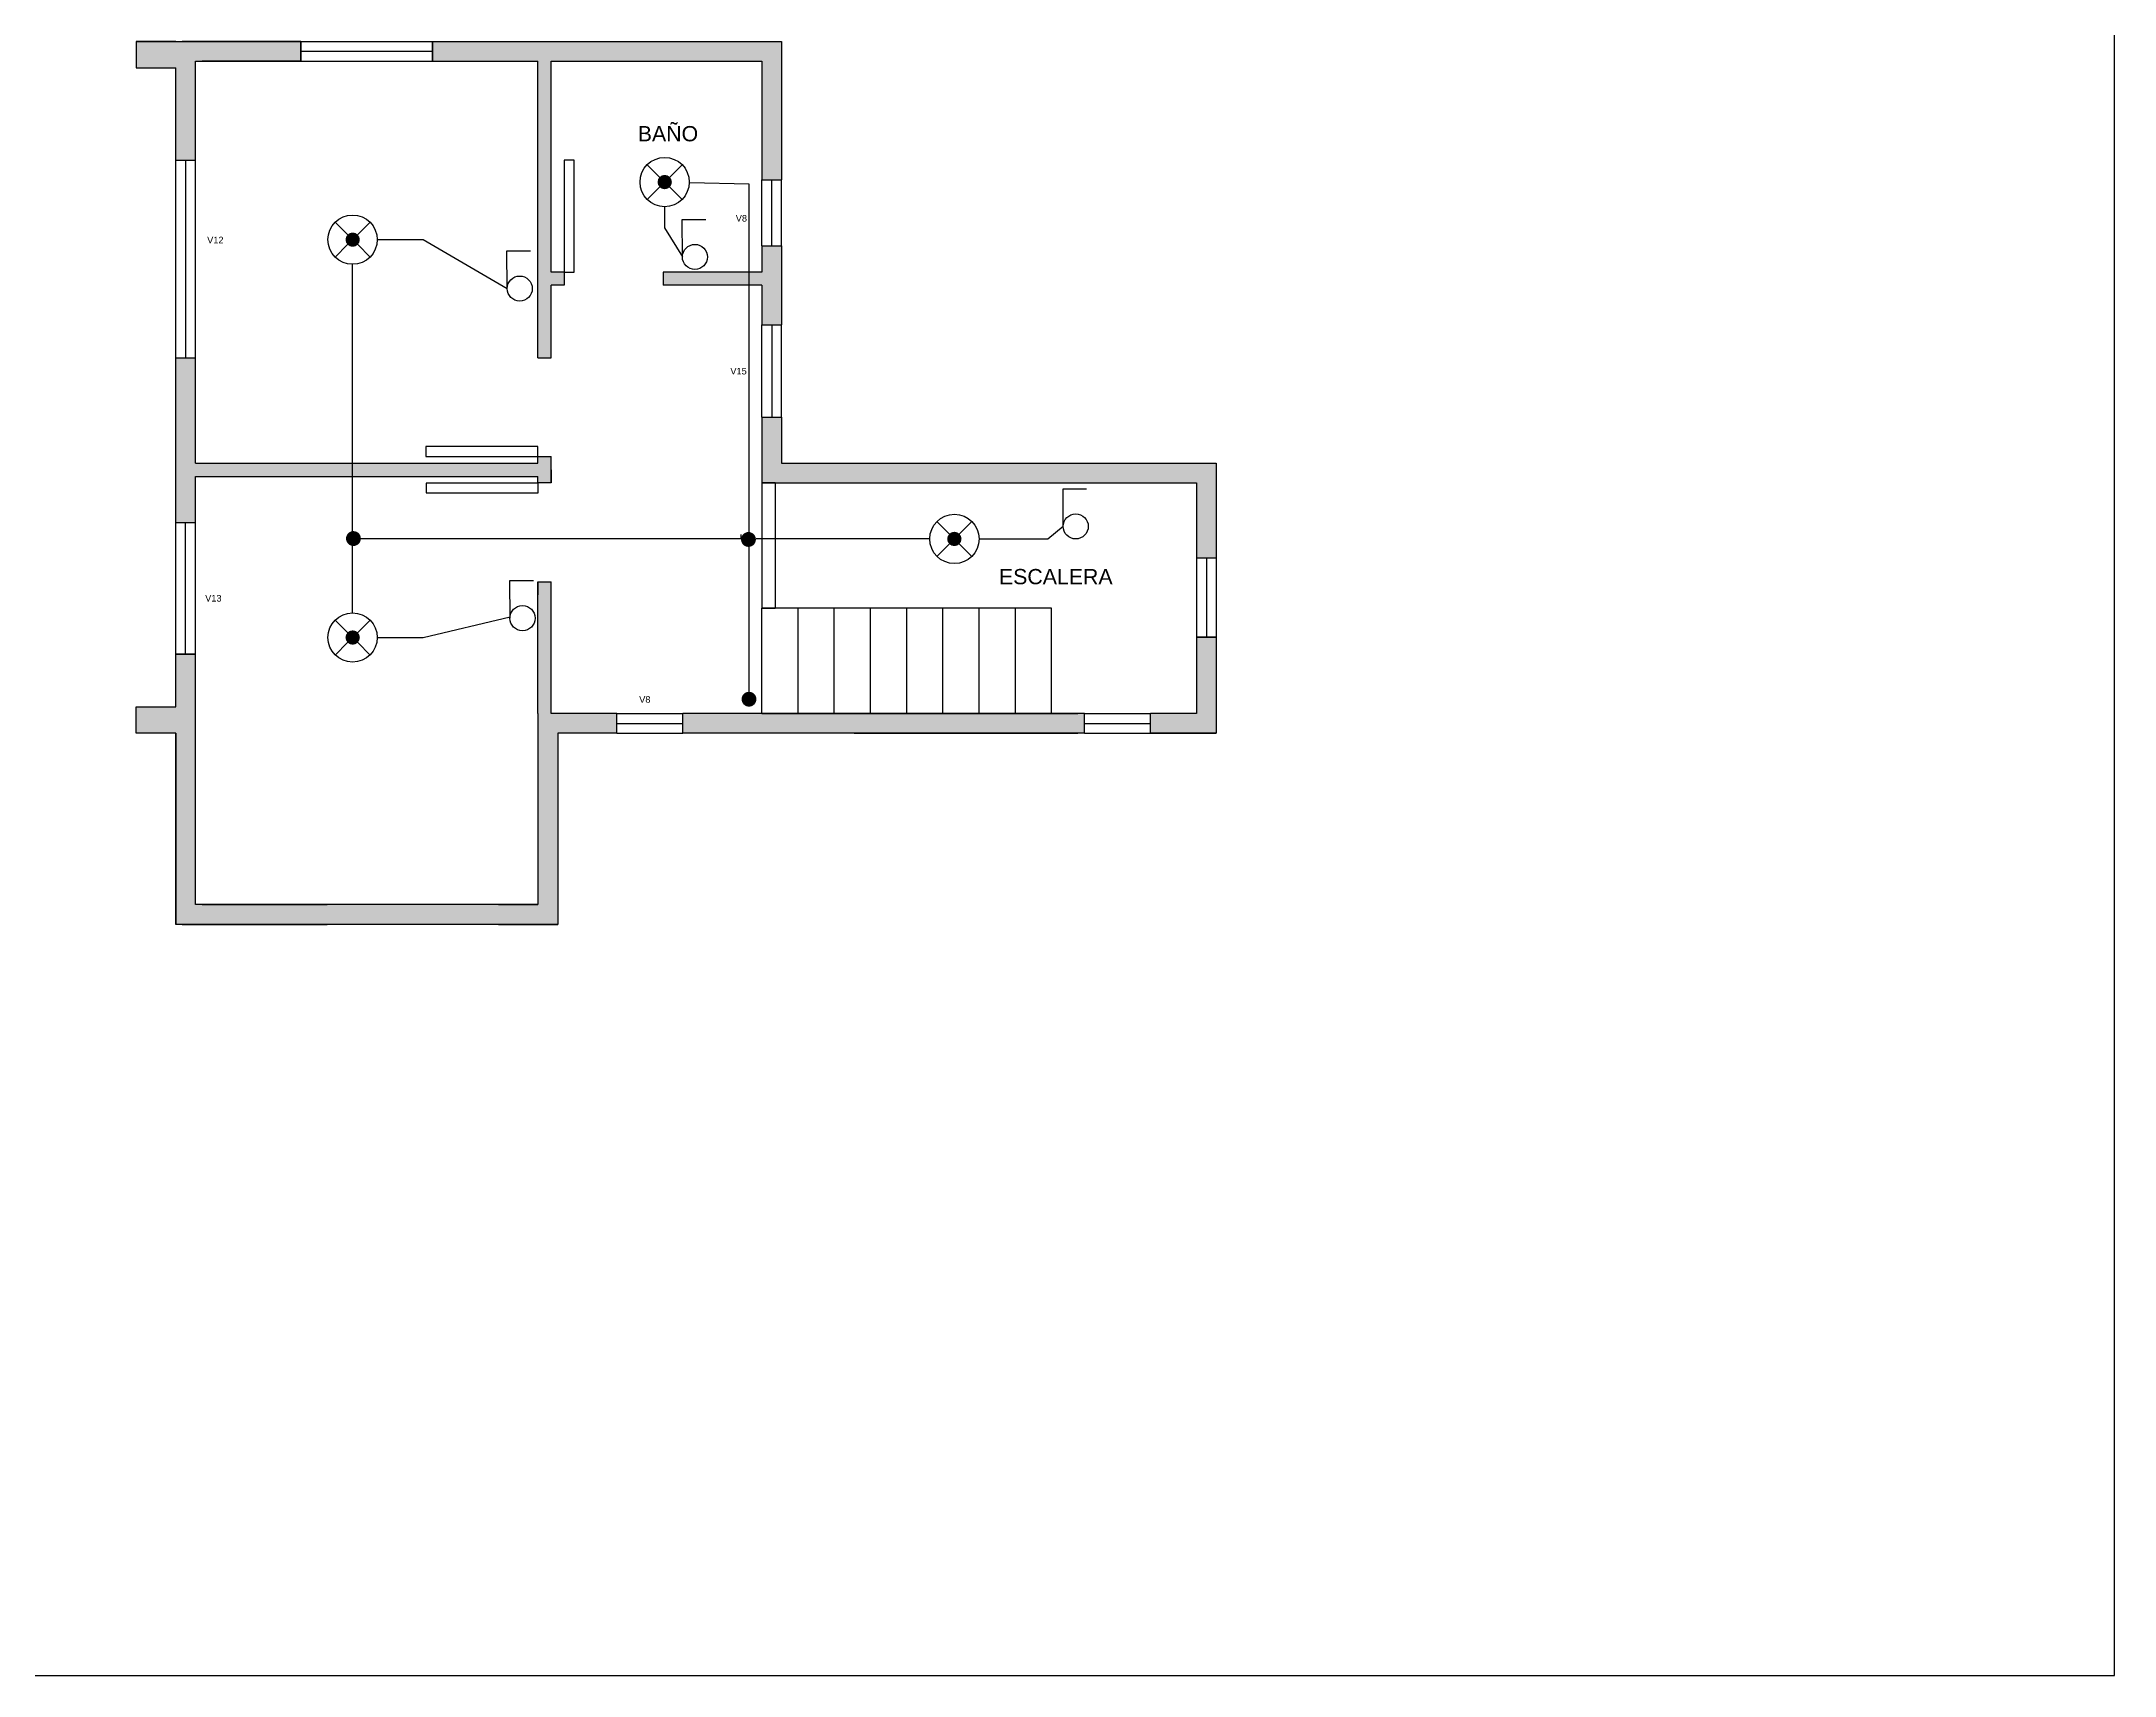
# Model space of a CAD drawing. Header units: metres. Extents: x 7321.5 to 7353, y 14887 to 14910.2.
# Drawn here: x 7337.24 to 7352.97, y 14886.97 to 14899.37 of the extents above; entities that cross this region are included whole.
import ezdxf

# ---------------------------------------------------------------- set-up
doc = ezdxf.new("R2010")
doc.units = ezdxf.units.M
doc.header["$LTSCALE"] = 0.006
doc.layers.add('1- Circuito C1 Alumbrado', color=80, linetype='Continuous')
doc.layers.add('7- Simbologia', color=7, linetype='Continuous')
for name, color, linetype, lineweight in [('5- Arquitectura', 250, 'Continuous', 30), ('6- Puertas y Ventanas', 151, 'Continuous', 20), ('8- Textos', 50, 'Continuous', 20)]:
    doc.layers.add(name, color=color, linetype=linetype, lineweight=lineweight)
doc.styles.get("Standard").update_dxf_attribs({"font": 'arial.ttf'})

msp = doc.modelspace()

# ---------------------------------------------------------------- hatches: boundary and pattern name
at = {"layer": '1- Circuito C1 Alumbrado'}
h = msp.add_hatch(color=0, dxfattribs=at)
h.dxf.hatch_style = 1
h.paths.add_polyline_path([(7341.913, 14898.305, 1), (7342.022, 14898.305, 1)])
h = msp.add_hatch(color=0, dxfattribs=at)
h.dxf.hatch_style = 1
h.paths.add_polyline_path([(7339.544, 14897.868, 1), (7339.653, 14897.868, 1)])
h = msp.add_hatch(color=0, dxfattribs=at)
h.dxf.hatch_style = 1
h.paths.add_polyline_path([(7344.112, 14895.597, 1), (7344.221, 14895.597, 1)])
h = msp.add_hatch(color=0, dxfattribs=at)
h.dxf.hatch_style = 1
h.paths.add_polyline_path([(7339.544, 14894.849, 1), (7339.653, 14894.849, 1)])
at = {"layer": '5- Arquitectura', "true_color": 0x636466}
h = msp.add_hatch(color=251, dxfattribs=at)
h.dxf.hatch_style = 1
h.paths.add_polyline_path([(7342.705, 14897.522), (7342.705, 14897.222), (7342.855, 14897.222), (7342.855, 14897.822), (7342.705, 14897.822), (7342.705, 14897.622), (7341.955, 14897.622), (7341.955, 14897.522)], flags=0)
h.paths.add_polyline_path([(7340.205, 14899.372), (7340.205, 14899.222), (7341.005, 14899.222), (7341.005, 14896.972), (7341.105, 14896.972), (7341.105, 14897.522), (7341.205, 14897.522), (7341.205, 14897.622), (7341.105, 14897.622), (7341.105, 14899.222), (7342.705, 14899.222), (7342.705, 14898.322), (7342.855, 14898.322), (7342.855, 14899.372)])
h.paths.add_polyline_path([(7338.255, 14899.172), (7338.255, 14898.472), (7338.405, 14898.472), (7338.405, 14899.222), (7339.205, 14899.222), (7339.205, 14899.372), (7337.955, 14899.372), (7337.955, 14899.172)])
h = msp.add_hatch(color=251, dxfattribs=at)
h.dxf.hatch_style = 1
h.paths.add_polyline_path([(7342.705, 14897.222), (7342.855, 14897.222), (7342.855, 14897.822), (7342.705, 14897.822), (7342.705, 14897.622), (7341.955, 14897.622), (7341.955, 14897.522), (7342.705, 14897.522)])
h = msp.add_hatch(color=251, dxfattribs=at)
h.dxf.hatch_style = 1
h.paths.add_polyline_path([(7338.255, 14895.722), (7338.405, 14895.722), (7338.405, 14895.972), (7338.405, 14896.072), (7341.005, 14896.072), (7341.005, 14896.022), (7341.105, 14896.022), (7341.105, 14896.122), (7341.105, 14896.222), (7341.005, 14896.222), (7341.005, 14896.172), (7338.405, 14896.172), (7338.405, 14896.972), (7338.255, 14896.972)])
h.paths.add_polyline_path([(7342.855, 14896.522), (7342.705, 14896.522), (7342.705, 14896.022), (7342.805, 14896.022), (7346.005, 14896.022), (7346.005, 14895.452), (7346.155, 14895.452), (7346.155, 14896.172), (7342.855, 14896.172)])
h.paths.add_polyline_path([(7345.155, 14894.122), (7345.155, 14894.272), (7342.105, 14894.272), (7342.105, 14894.122)])
h.paths.add_polyline_path([(7346.155, 14894.122), (7346.155, 14894.852), (7346.005, 14894.852), (7346.005, 14894.272), (7345.655, 14894.272), (7345.655, 14894.122)])
h.paths.add_polyline_path([(7341.605, 14894.122), (7341.605, 14894.272), (7341.105, 14894.272), (7341.105, 14895.272), (7341.005, 14895.272), (7341.005, 14895.172), (7341.005, 14894.272), (7341.005, 14892.822), (7338.405, 14892.822), (7338.405, 14894.122), (7338.405, 14894.272), (7338.405, 14894.722), (7338.255, 14894.722), (7338.255, 14894.322), (7337.955, 14894.322), (7337.955, 14894.122), (7338.255, 14894.122), (7338.255, 14892.672), (7341.155, 14892.672), (7341.155, 14894.122)])
at = {"layer": '7- Simbologia'}
h = msp.add_hatch(color=0, dxfattribs=at)
h.dxf.hatch_style = 1
h.paths.add_polyline_path([(7339.548, 14895.6, 1), (7339.661, 14895.6, 1)])
h = msp.add_hatch(color=0, dxfattribs=at)
h.dxf.hatch_style = 1
h.paths.add_polyline_path([(7342.547, 14895.593, 1), (7342.66, 14895.593, 1)])
h = msp.add_hatch(color=0, dxfattribs=at)
h.dxf.hatch_style = 1
edge = h.paths.add_edge_path()
edge.add_line((7342.661, 14895.597), (7342.661, 14895.582))
edge.add_arc((7342.604, 14895.59), 0.0566, 352.2914, 367.7086)
h = msp.add_hatch(color=0, dxfattribs=at)
h.dxf.hatch_style = 1
h.paths.add_polyline_path([(7342.551, 14894.381, 1), (7342.664, 14894.381, 1)])

# ---------------------------------------------------------------- linework, layer by layer
msp.add_lwpolyline([(7321.497, 14886.973), (7352.975, 14886.973), (7352.975, 14910.159), (7321.497, 14910.159)], close=True)
at = {"layer": '1- Circuito C1 Alumbrado', "color": 3}
for p, q in [((7341.835, 14898.437), (7341.929, 14898.343)), ((7342.006, 14898.343), (7342.1, 14898.437)), ((7341.835, 14898.172), (7341.929, 14898.266)), ((7342.006, 14898.266), (7342.1, 14898.172)), ((7339.466, 14898.001), (7339.56, 14897.907)), ((7339.637, 14897.907), (7339.731, 14898.001)), ((7339.466, 14897.736), (7339.56, 14897.83)), ((7339.637, 14897.83), (7339.731, 14897.736)), ((7344.034, 14895.729), (7344.128, 14895.635)), ((7344.205, 14895.635), (7344.299, 14895.729)), ((7344.034, 14895.464), (7344.128, 14895.558)), ((7344.205, 14895.558), (7344.299, 14895.464)), ((7339.466, 14894.981), (7339.56, 14894.887)), ((7339.637, 14894.887), (7339.731, 14894.981)), ((7339.466, 14894.716), (7339.56, 14894.81)), ((7339.637, 14894.81), (7339.731, 14894.716))]:
    msp.add_line(p, q, dxfattribs=at)
at = {"layer": '1- Circuito C1 Alumbrado'}
for p, q in [((7342.608, 14898.288), (7342.155, 14898.3)), ((7342.608, 14894.438), (7342.608, 14898.288)), ((7341.967, 14898.117), (7341.967, 14897.957)), ((7341.967, 14897.957), (7342.102, 14897.737)), ((7339.786, 14897.868), (7340.133, 14897.868)), ((7340.133, 14897.868), (7340.771, 14897.497)), ((7339.598, 14895.036), (7339.598, 14897.681)), ((7342.549, 14895.597), (7339.598, 14895.597)), ((7342.549, 14895.597), (7342.549, 14895.631)), ((7343.979, 14895.597), (7342.661, 14895.597)), ((7344.354, 14895.597), (7344.876, 14895.597)), ((7344.876, 14895.597), (7344.993, 14895.693)), ((7340.133, 14894.849), (7340.793, 14895.005)), ((7339.786, 14894.849), (7340.133, 14894.849))]:
    msp.add_line(p, q, dxfattribs=at)
at = {"layer": '1- Circuito C1 Alumbrado', "color": 3}
for centre in [(7341.967, 14898.305), (7339.598, 14897.868), (7344.167, 14895.597), (7339.598, 14894.849)]:
    msp.add_circle(centre, 0.187, dxfattribs=at)
at = {"layer": '5- Arquitectura'}
for p, q in [((7338.255, 14899.372), (7337.955, 14899.372)), ((7337.955, 14899.372), (7337.955, 14899.172)), ((7337.955, 14899.372), (7339.205, 14899.372)), ((7339.205, 14899.372), (7338.305, 14899.372)), ((7339.205, 14899.222), (7339.205, 14899.372)), ((7340.205, 14899.372), (7342.855, 14899.372)), ((7340.205, 14899.222), (7340.205, 14899.372)), ((7342.855, 14899.372), (7342.855, 14899.222)), ((7342.855, 14899.372), (7342.855, 14898.322)), ((7338.405, 14898.472), (7338.405, 14899.222)), ((7338.405, 14899.222), (7339.205, 14899.222)), ((7339.205, 14899.222), (7338.455, 14899.222)), ((7340.205, 14899.222), (7341.005, 14899.222)), ((7340.255, 14899.222), (7341.005, 14899.222)), ((7341.005, 14896.972), (7341.005, 14899.222)), ((7341.105, 14899.222), (7341.855, 14899.222)), ((7341.105, 14899.222), (7342.705, 14899.222)), ((7341.105, 14897.622), (7341.105, 14899.222)), ((7342.705, 14899.222), (7342.705, 14898.322)), ((7337.955, 14899.172), (7338.255, 14899.172)), ((7338.255, 14898.472), (7338.255, 14899.172)), ((7338.255, 14898.472), (7338.405, 14898.472)), ((7342.705, 14898.322), (7342.855, 14898.322)), ((7342.705, 14897.822), (7342.705, 14897.622)), ((7342.705, 14897.822), (7342.855, 14897.822)), ((7342.855, 14897.822), (7342.855, 14897.222)), ((7341.205, 14897.622), (7341.105, 14897.622)), ((7341.205, 14897.622), (7341.205, 14897.522)), ((7342.705, 14897.622), (7341.955, 14897.622)), ((7341.955, 14897.622), (7341.955, 14897.522)), ((7341.105, 14896.972), (7341.105, 14897.522)), ((7341.205, 14897.522), (7341.105, 14897.522)), ((7342.705, 14897.522), (7341.955, 14897.522)), ((7342.705, 14897.522), (7342.705, 14897.222)), ((7342.705, 14897.222), (7342.855, 14897.222)), ((7338.255, 14895.722), (7338.255, 14896.972)), ((7338.255, 14895.722), (7338.255, 14896.972)), ((7338.255, 14896.972), (7338.405, 14896.972)), ((7338.405, 14896.172), (7338.405, 14896.972)), ((7341.005, 14896.972), (7341.105, 14896.972)), ((7342.705, 14896.522), (7342.705, 14896.022)), ((7342.705, 14896.522), (7342.855, 14896.522)), ((7342.855, 14896.522), (7342.855, 14896.172)), ((7342.855, 14896.522), (7342.855, 14896.172)), ((7341.005, 14896.172), (7341.005, 14896.222)), ((7341.005, 14896.222), (7341.105, 14896.222)), ((7341.105, 14896.022), (7341.105, 14896.222)), ((7341.105, 14896.122), (7341.105, 14896.222)), ((7341.105, 14896.122), (7341.105, 14896.222)), ((7338.405, 14896.172), (7341.005, 14896.172)), ((7338.405, 14895.972), (7338.405, 14896.072)), ((7338.405, 14896.072), (7341.005, 14896.072)), ((7341.005, 14896.022), (7341.005, 14896.072)), ((7341.105, 14896.122), (7341.105, 14896.022)), ((7341.105, 14896.122), (7341.105, 14896.022)), ((7342.855, 14896.172), (7346.155, 14896.172)), ((7346.155, 14896.172), (7346.155, 14895.452)), ((7338.405, 14895.722), (7338.405, 14895.972)), ((7341.105, 14896.022), (7341.005, 14896.022)), ((7342.705, 14896.022), (7346.005, 14896.022)), ((7342.805, 14896.022), (7342.705, 14896.022)), ((7342.705, 14896.022), (7342.805, 14896.022)), ((7346.005, 14896.022), (7346.005, 14895.452)), ((7338.255, 14895.722), (7338.405, 14895.722)), ((7346.155, 14895.452), (7346.005, 14895.452)), ((7341.005, 14894.272), (7341.005, 14895.272)), ((7341.005, 14895.272), (7341.005, 14895.172)), ((7341.005, 14895.272), (7341.105, 14895.272)), ((7341.105, 14894.272), (7341.105, 14895.272)), ((7346.005, 14894.852), (7346.005, 14894.272)), ((7346.005, 14894.852), (7346.155, 14894.852)), ((7346.155, 14894.852), (7346.155, 14894.272)), ((7346.155, 14894.852), (7346.155, 14894.122)), ((7338.255, 14894.322), (7338.255, 14894.722)), ((7338.255, 14894.322), (7338.255, 14894.722)), ((7338.255, 14894.722), (7338.405, 14894.722)), ((7338.405, 14894.272), (7338.405, 14894.722)), ((7337.955, 14894.122), (7337.955, 14894.322)), ((7337.955, 14894.322), (7338.255, 14894.322)), ((7338.405, 14894.122), (7338.405, 14894.272)), ((7341.005, 14894.272), (7341.005, 14892.822)), ((7341.605, 14894.272), (7341.105, 14894.272)), ((7341.605, 14894.122), (7341.605, 14894.272)), ((7345.155, 14894.272), (7342.105, 14894.272)), ((7342.105, 14894.122), (7342.105, 14894.272)), ((7343.255, 14894.272), (7342.705, 14894.272)), ((7343.255, 14894.272), (7345.105, 14894.272)), ((7345.155, 14894.122), (7345.155, 14894.272)), ((7346.005, 14894.272), (7345.655, 14894.272)), ((7346.005, 14894.272), (7345.655, 14894.272)), ((7345.655, 14894.122), (7345.655, 14894.272)), ((7338.255, 14894.122), (7337.955, 14894.122)), ((7338.255, 14894.122), (7338.255, 14892.672)), ((7338.255, 14892.672), (7338.255, 14894.122)), ((7338.405, 14892.822), (7338.405, 14894.122)), ((7341.605, 14894.122), (7341.155, 14894.122)), ((7341.605, 14894.122), (7341.155, 14894.122)), ((7341.155, 14894.122), (7341.155, 14892.672)), ((7345.155, 14894.122), (7342.105, 14894.122)), ((7345.155, 14894.122), (7342.105, 14894.122)), ((7343.405, 14894.122), (7345.105, 14894.122)), ((7345.655, 14894.122), (7346.005, 14894.122)), ((7346.155, 14894.122), (7345.655, 14894.122)), ((7346.155, 14894.122), (7345.655, 14894.122)), ((7346.005, 14894.122), (7346.155, 14894.122)), ((7341.005, 14892.822), (7338.405, 14892.822)), ((7338.455, 14892.822), (7339.405, 14892.822)), ((7340.705, 14892.822), (7341.005, 14892.822)), ((7341.155, 14892.672), (7338.255, 14892.672)), ((7338.305, 14892.672), (7339.405, 14892.672)), ((7340.705, 14892.672), (7341.155, 14892.672))]:
    msp.add_line(p, q, dxfattribs=at)
at = {"layer": '5- Arquitectura', "color": 7, "true_color": 0xffffff}
for p, q in [((7342.705, 14896.022), (7342.705, 14895.072)), ((7342.805, 14896.022), (7342.805, 14895.072)), ((7342.705, 14894.272), (7342.705, 14895.072)), ((7344.905, 14895.072), (7342.705, 14895.072)), ((7342.98, 14894.272), (7342.98, 14895.072)), ((7343.255, 14894.272), (7343.255, 14895.072)), ((7343.53, 14894.272), (7343.53, 14895.072)), ((7343.805, 14894.272), (7343.805, 14895.072)), ((7344.08, 14894.272), (7344.08, 14895.072)), ((7344.355, 14894.272), (7344.355, 14895.072)), ((7344.63, 14894.272), (7344.63, 14895.072)), ((7344.905, 14894.272), (7344.905, 14895.072)), ((7342.705, 14894.272), (7344.905, 14894.272))]:
    msp.add_line(p, q, dxfattribs=at)
at = {"layer": '5- Arquitectura', "color": 252, "true_color": 0x939598}
msp.add_line((7342.705, 14895.072), (7342.805, 14895.072), dxfattribs=at)
at = {"layer": '6- Puertas y Ventanas', "color": 141, "lineweight": -2, "true_color": 0xadddf7}
for p, q in [((7339.205, 14899.372), (7339.205, 14899.222)), ((7339.205, 14899.372), (7340.205, 14899.372)), ((7340.205, 14899.372), (7340.205, 14899.222)), ((7339.205, 14899.297), (7340.205, 14899.297)), ((7339.205, 14899.222), (7340.205, 14899.222)), ((7338.255, 14898.472), (7338.405, 14898.472)), ((7338.255, 14896.972), (7338.255, 14898.472)), ((7338.33, 14898.472), (7338.33, 14896.972)), ((7338.405, 14896.972), (7338.405, 14898.472)), ((7341.28, 14898.472), (7341.205, 14898.472)), ((7341.205, 14898.472), (7341.205, 14897.622)), ((7341.28, 14897.622), (7341.28, 14898.472)), ((7342.705, 14898.322), (7342.855, 14898.322)), ((7342.705, 14897.822), (7342.705, 14898.322)), ((7342.78, 14897.822), (7342.78, 14898.322)), ((7342.855, 14897.822), (7342.855, 14898.322)), ((7342.705, 14897.822), (7342.855, 14897.822)), ((7341.205, 14897.622), (7341.28, 14897.622)), ((7342.705, 14897.222), (7342.855, 14897.222)), ((7342.705, 14896.522), (7342.705, 14897.222)), ((7342.78, 14897.222), (7342.78, 14896.522)), ((7342.855, 14896.522), (7342.855, 14897.222)), ((7338.255, 14896.972), (7338.405, 14896.972)), ((7342.705, 14896.522), (7342.855, 14896.522)), ((7341.005, 14896.298), (7340.155, 14896.298)), ((7340.155, 14896.298), (7340.155, 14896.223)), ((7340.155, 14896.223), (7341.005, 14896.223)), ((7341.005, 14896.223), (7341.005, 14896.298)), ((7341.006, 14896.021), (7340.156, 14896.021)), ((7340.156, 14896.021), (7340.156, 14895.946)), ((7340.156, 14895.946), (7341.006, 14895.946)), ((7341.006, 14895.946), (7341.006, 14896.021)), ((7338.255, 14895.722), (7338.405, 14895.722)), ((7338.255, 14894.722), (7338.255, 14895.722)), ((7338.33, 14894.722), (7338.33, 14895.722)), ((7338.405, 14894.722), (7338.405, 14895.722)), ((7346.155, 14895.452), (7346.005, 14895.452)), ((7346.005, 14895.452), (7346.005, 14894.852)), ((7346.08, 14895.452), (7346.08, 14894.852)), ((7346.155, 14895.452), (7346.155, 14894.852)), ((7346.155, 14894.852), (7346.005, 14894.852)), ((7338.405, 14894.722), (7338.255, 14894.722)), ((7341.605, 14894.122), (7341.605, 14894.272)), ((7341.605, 14894.272), (7342.105, 14894.272)), ((7341.605, 14894.197), (7342.105, 14894.197)), ((7342.105, 14894.122), (7342.105, 14894.272)), ((7345.155, 14894.122), (7345.155, 14894.272)), ((7345.155, 14894.272), (7345.655, 14894.272)), ((7345.155, 14894.197), (7345.655, 14894.197)), ((7345.655, 14894.122), (7345.655, 14894.272)), ((7341.605, 14894.122), (7342.105, 14894.122)), ((7345.155, 14894.122), (7345.655, 14894.122))]:
    msp.add_line(p, q, dxfattribs=at)
at = {"layer": '7- Simbologia'}
for p, q in [((7342.1, 14898.022), (7342.279, 14898.022)), ((7342.102, 14897.737), (7342.101, 14898.022)), ((7340.771, 14897.497), (7340.77, 14897.783)), ((7340.77, 14897.783), (7340.949, 14897.783)), ((7344.993, 14895.692), (7344.992, 14895.977)), ((7344.992, 14895.977), (7345.17, 14895.977)), ((7340.793, 14894.996), (7340.792, 14895.282)), ((7340.792, 14895.282), (7340.971, 14895.282))]:
    msp.add_line(p, q, dxfattribs=at)
for centre in [(7342.197, 14897.737), (7340.867, 14897.497), (7345.088, 14895.692), (7340.888, 14894.996)]:
    msp.add_circle(centre, 0.0952, dxfattribs=at)

# ---------------------------------------------------------------- texts
at = {"layer": '8- Textos', "attachment_point": 1}
for s, width, gutter_width, heights, insert, char_height in [('BAÑO', 0.21617, 0.579, [0.216], (7341.763, 14898.73), 0.1158), ('V8', 0.02155, 0.249, [0], (7342.507, 14898.055), 0.0499), ('V12', 0.02155, 0.249, [0], (7338.494, 14897.89), 0.0499), ('V15', 0.02155, 0.249, [0], (7342.466, 14896.895), 0.0499), ('ESCALERA', 0.21617, 0.579, [0.216], (7344.505, 14895.369), 0.1158), ('V13', 0.02155, 0.249, [0], (7338.479, 14895.172), 0.0499), ('V8', 0.02155, 0.249, [0], (7341.774, 14894.404), 0.0499)]:
    msp.add_mtext_dynamic_manual_height_columns(s, width=width, gutter_width=gutter_width, heights=heights, dxfattribs=dict(at, insert=insert, char_height=char_height))

doc.saveas('drawing.dxf')
